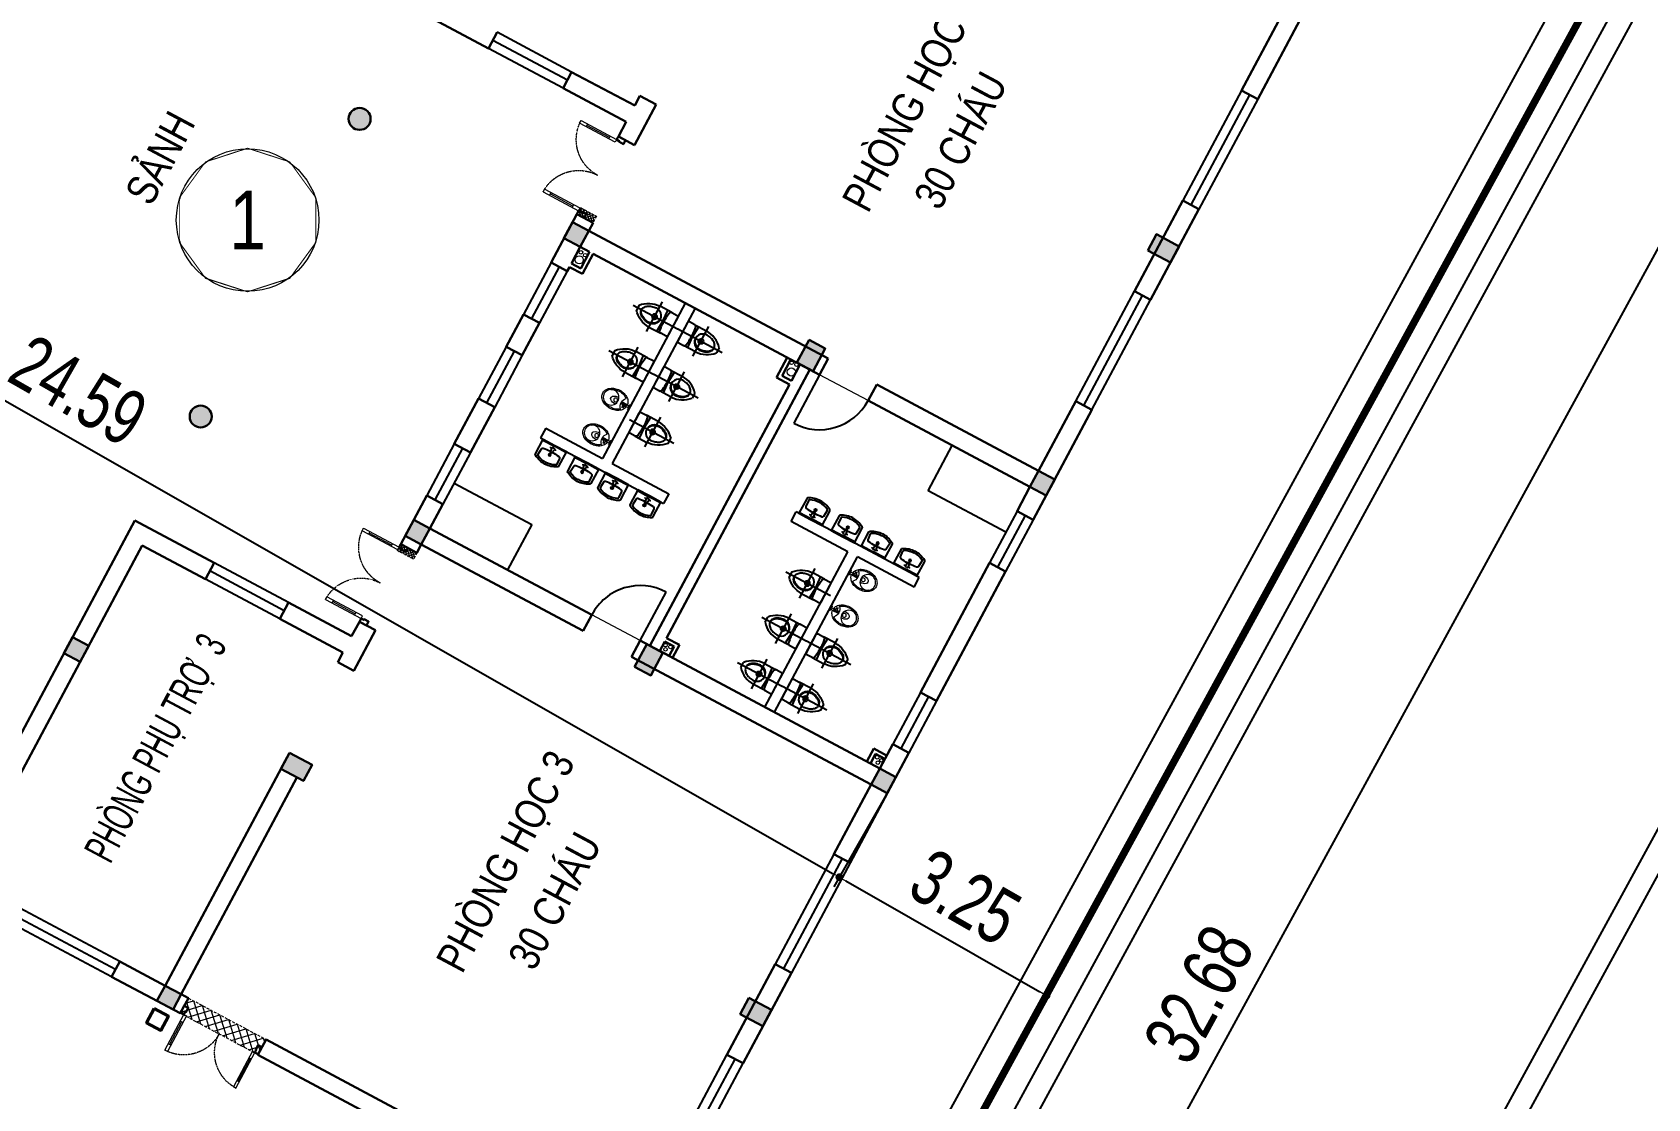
# Model space of a CAD drawing. Header units: millimetres. Extents: x -1055201 to -457681, y -323938 to 182808.
# Drawn here: x -748843 to -726824, y 110035 to 124575 of the extents above; entities that cross this region are included whole.
import ezdxf
from ezdxf.enums import TextEntityAlignment as Align
from ezdxf.xclip import XClip

# ---------------------------------------------------------------- set-up
doc = ezdxf.new("R2010")
doc.units = ezdxf.units.MM
doc.header["$LTSCALE"] = 5
doc.header["$XCLIPFRAME"] = 0
for name, pattern in [('CENTER', [2, 1.25, -0.25, 0.25, -0.25]), ('CENTER2', [28.575, 19.05, -3.175, 3.175, -3.175]), ('HIDDEN', [0.375, 0.25, -0.125]), ('HIDDEN2', [0.1875, 0.125, -0.0625])]:
    doc.linetypes.add(name, pattern=pattern)
doc.layers.get('0').update_dxf_attribs({"linetype": 'CENTER2'})
for name, color, linetype, lineweight in [('03', 252, 'Continuous', 30), ('BICO-9-NÉT CỬA', 9, 'Continuous', 25), ('cat1', 30, 'Continuous', 50), ('LC Dim', 8, 'Continuous', 18), ('LC Hatch', 252, 'Continuous', 9), ('LC ISO', 153, 'Continuous', 13), ('LC Net dam 1', 30, 'Continuous', 30), ('LC Net dam2', 6, 'Continuous', 40), ('LC Net khuat', 4, 'HIDDEN', 13), ('LC Net manh', 9, 'Continuous', 5), ('LC Net thay', 7, 'Continuous', 25), ('LC Text1', 3, 'Continuous', 20), ('LC Text2', 7, 'Continuous', 25), ('NOITHAT', 125, 'Continuous', 13), ('truc', 76, 'CENTER', 9)]:
    doc.layers.add(name, color=color, linetype=linetype, lineweight=lineweight)
for name, color, linetype in [('1-KYHIEU', 1, 'Continuous'), ('1-NETMANH', 250, 'Continuous'), ('BOVIA', 1, 'Continuous'), ('KYHIEU', 7, 'Continuous'), ('NHA', 2, 'Continuous'), ('TEXT', 42, 'Continuous'), ('Tuongxay', 11, 'Continuous')]:
    doc.layers.add(name, color=color, linetype=linetype)
doc.styles.add('General text 2', font='arial.ttf')
doc.styles.add('HOATBIF', font='hoatbif.shx', dxfattribs={"width": 0.75})
doc.styles.add('T2', font='VHARIAL.TTF', dxfattribs={"width": 0.8})
doc.styles.add('VnArialH', font='VHARIAL.TTF')
doc.linetypes.add('FENCELINE2', pattern='A,0.25,-0.1,[132,ltypeshp.shx,S=0.1,R=0,X=-0.1,Y=0],-0.1,1', length=1.45)
doc.dimstyles.new('Copy of 1-110', dxfattribs={"dimscale": 110, "dimtxt": 2.5, "dimasz": 0.35, "dimexe": 0.5, "dimexo": 0, "dimgap": 0.8, "dimtad": 1, "dimdec": 0, "dimzin": 0, "dimdsep": 46, "dimtxsty": 'HOATBIF', "dimblk1": 'DOT', "dimblk2": 'DOT', "dimsah": 1, "dimcen": -1, "dimdle": 1, "dimclrd": 256, "dimclre": 256, "dimclrt": 4, "dimadec": 3, "dimazin": 2, "dimtfac": 0.333333, "dimtdec": 0, "dimtix": 1, "dimtmove": 2, "dimatfit": 3, "dimldrblk": 'DOT', "dimfxl": 1, "dimtvp": 0.833333, "dimtolj": 1, "dimtzin": 0, "dimarcsym": 0})

# ---------------------------------------------------------------- blocks, each defined once
blk = doc.blocks.new('A$C442A5462')
for p, q in [((265, 143, -500), (283, 143, -500)), ((265, 114, -500), (265, 143, -500)), ((324, 114, -500), (265, 114, -500)), ((270, 114, -500), (270, 143, -500)), ((283, 133, -500), (287, 172, -500)), ((298, 172, -500), (287, 172, -500)), ((304, 133, -500), (298, 172, -500)), ((304, 143, -500), (324, 143, -500)), ((320, 143, -500), (320, 114, -500)), ((324, 143, -500), (324, 114, -500)), ((355, 139, -500), (324, 139, -500)), ((355, 117, -500), (324, 117, -500)), ((355, 108, -500), (355, 150, -500)), ((367, 162, -500), (369, 162, -500)), ((369, 96, -500), (367, 96, -500))]:
    blk.add_line(p, q)
at = {"elevation": -500}
for points in [[(332, 139, 0.088181), (321, 171, 0.106057), (284, 213, 0.085827), (232, 240, 0.075509), (167, 250, 0.075509), (101, 240, 0.085827), (49, 213, 0.106057), (12, 171, 0.126726), (0, 125, 0.126726), (12, 79, 0.106057), (49, 37, 0.085827), (101, 10, 0.075509), (167, 0, 0.075509)], [(282, 196, 0.017476), (275, 201, 0.085827), (228, 226, 0.075509), (167, 235, 0.075509), (105, 226, 0.072574), (65, 206, 0.039619)], [(65, 44, 0.072574), (105, 24, 0.075509), (167, 15, 0.075509)], [(167, 0, 0.075509), (232, 10, 0.085827), (284, 37, 0.106057), (321, 79, 0.106073), (333, 117, 0.126726)], [(167, 15, 0.075509), (228, 24, 0.085827), (275, 49, 0.017476), (282, 54, 0.126726)]]:
    blk.add_lwpolyline(points, format="xyb", dxfattribs=at)
for centre, radius in [((114, 125, -500), 95.1), ((178, 128, -500), 23.1)]:
    blk.add_circle(centre, radius)
for centre, radius, start, end in [((345, 125, -500), 95.1, 131.563, 228.437), ((141, 131, -500), 26.6, 129.8111, 184.9288), ((141, 126, -500), 26.6, 175.0712, 230.1889), ((189, 73, -500), 102, 86.446, 129.8111), ((189, 184, -500), 102, 230.1889, 275.818), ((294, 133, -500), 15.2, 136.8143, 43.1857), ((294, 133, -500), 10.6, 180, 0), ((367, 150, -500), 12.2, 90, 180), ((367, 108, -500), 12.2, 180, 270)]:
    blk.add_arc(centre, radius, start, end)
blk = doc.blocks.new('lavabo7')
for p, q in [((-265, 20), (0, 20)), ((-36, 80), (-14, 179)), ((-25, 62), (-36, 80)), ((-34, 216), (34, 216)), ((0, 62), (-25, 62)), ((-14, 179), (0, 179)), ((0, 182), (0, 250)), ((14, 179), (0, 179)), ((0, 62), (25, 62)), ((265, 20), (0, 20)), ((36, 80), (14, 179)), ((25, 62), (36, 80))]:
    blk.add_line(p, q)
blk.add_lwpolyline([(0, 0), (265, 0), (265, 335, 0.2674), (250, 361, 0.128929), (0, 430, 0.128929), (-250, 361, 0.2674), (-265, 335), (-265, 0)], format="xyb", close=True)
for points in [[(1, 390, 0.110412), (-200, 343, 0.310359), (-216, 313), (-206, 187, 0.356533), (-179, 159, 0.015229), (-21, 146)], [(21, 146, 0.015229), (179, 159, 0.356533), (206, 187), (216, 313, 0.310359), (200, 343, 0.110412), (-1, 390, 0.110412)]]:
    blk.add_lwpolyline(points, format="xyb")
at = {"const_width": 18}
for points in [[(-68, 79, -1), (-50, 79, -1)], [(68, 79, 1), (50, 79, 1)]]:
    blk.add_lwpolyline(points, format="xyb", close=True, dxfattribs=at)
for radius in [22.8, 12.8]:
    blk.add_circle((0, 216), radius)
blk = doc.blocks.new('mb-xibet3')
for p, q in [((185, 0), (-185, 0)), ((-210, -25), (-210, -134)), ((-210, -370), (-210, -134)), ((-210, -215), (0, -200)), ((-179, -169), (-118, -176)), ((0, -200), (210, -215)), ((118, -176), (179, -169)), ((210, -134), (210, -25)), ((210, -134), (210, -370)), ((50, -710), (-50, -710))]:
    blk.add_line(p, q)
blk.add_circle((0, -370), 45)
for centre, radius, start, end in [((-185, -25), 25, 90, 180), ((-175, -134), 35, 180, 263.211), ((0, -410), 150, 357.1299, 182.8701), ((15, -410), 150, 92.8613, 182.8701), ((0, 817), 1000, 263.211, 276.789), ((175, -134), 35, 276.789, 0), ((185, -25), 25, 0, 90), ((240, -366), 450, 180.5512, 229.851), ((194, -405), 345, 182.0821, 195.8931), ((99, -432), 245, 195.8931, 214.5044), ((209, -405), 345, 182.0821, 195.8931), ((114, -432), 245, 195.8931, 214.5044), ((38, -474), 172, 214.5044, 238.9274), ((53, -474), 172, 214.5044, 238.9274), ((10, -370), 45, 96.3794, 263.6206), ((-240, -366), 450, 310.149, 359.4488), ((-38, -474), 172, 301.0726, 325.4956), ((-99, -432), 245, 325.4956, 344.1069), ((-194, -405), 345, 344.1069, 357.9179), ((0, -537), 97.7, 238.9274, 270), ((15, -537), 97.7, 238.9274, 265.5985), ((0, -537), 97.7, 270, 301.0726)]:
    blk.add_arc(centre, radius, start, end)
at = {"layer": '1-NETMANH'}
for p, q in [((0, -802), (0, 95)), ((-300, -370), (300, -370))]:
    blk.add_line(p, q, dxfattribs=at)
blk = doc.blocks.new('*U84')
for p, q in [((-450, -90), (-450, -50)), ((-100, -70), (-450, -70)), ((-100, -90), (-100, -50)), ((-450, -1110), (-450, -1150)), ((-100, -1130), (-450, -1130)), ((-100, -1110), (-100, -1150))]:
    blk.add_line(p, q)
for points in [[(0, -50), (0, -90), (-550, -90), (-550, -50)], [(0, -1150), (0, -1110), (-550, -1110), (-550, -1150)]]:
    blk.add_lwpolyline(points, close=True)
at = {"linetype": 'HIDDEN2'}
for centre, start, end in [((0, -50), 180, 270), ((0, -1150), 90, 180)]:
    blk.add_arc(centre, 550, start, end, dxfattribs=at)
at = {"layer": '03'}
for points in [[(110, 0), (110, -60), (40, -60), (40, -50), (0, -50), (0, 0)], [(110, -1200), (110, -1140), (40, -1140), (40, -1150), (0, -1150), (0, -1200)]]:
    blk.add_lwpolyline(points, close=True, dxfattribs=at)
blk = doc.blocks.new('nhà cải tạo')
at = {"layer": 'LC Hatch'}
for points in [[(3850, -14050), (3600, -14050), (3600, -13800), (3850, -13800)], [(250, -17400), (15, -17400), (15, -17150), (250, -17150)], [(3850, -17150), (3600, -17150), (3600, -17500), (3850, -17500)], [(7450, -17400), (7200, -17400), (7200, -17150), (7450, -17150)], [(12050, -17400), (11800, -17400), (11800, -17150), (12050, -17150)], [(7100, -20750), (7100, -21000), (7450, -21000), (7450, -20750)], [(12150, -20750), (12150, -21000), (11800, -21000), (11800, -20750)], [(3850, -24250), (3600, -24250), (3600, -24600), (3850, -24600)], [(7450, -24600), (7200, -24600), (7200, -24350), (7450, -24350)], [(12050, -24600), (11800, -24600), (11800, -24350), (12050, -24350)], [(15400, -24250), (15650, -24250), (15650, -24600), (15400, -24600)]]:
    blk.add_hatch(color=256, dxfattribs=at).paths.add_polyline_path(points)
h = blk.add_hatch(color=256, dxfattribs=at)
edge = h.paths.add_edge_path()
edge.add_arc((7325, -13925), 150, 0, 360)
h = blk.add_hatch(color=256, dxfattribs=at)
edge = h.paths.add_edge_path()
edge.add_arc((11925, -13925), 150, 0, 360)
h = blk.add_hatch(dxfattribs=at)
h.set_pattern_fill('ANSI37', color=256, scale=10)
h.set_pattern_definition([(45, (473456.276, -63747.122), (-22.4506403, 22.4506403), []), (135, (473456.276, -63747.122), (-22.4506403, -22.4506403), [])])
h.paths.add_polyline_path([(6975, -17400), (7075, -17400), (7075, -17150), (6975, -17150)])
h = blk.add_hatch(dxfattribs=at)
h.set_pattern_fill('ANSI37', color=256, scale=10)
h.set_pattern_definition([(45, (478656.276, -63747.122), (-22.4506403, 22.4506403), []), (135, (478656.276, -63747.122), (-22.4506403, -22.4506403), [])])
h.paths.add_polyline_path([(12175, -17400), (12275, -17400), (12275, -17150), (12175, -17150)])
h = blk.add_hatch(dxfattribs=at)
h.set_pattern_fill('ANSI37', color=256, scale=30)
h.set_pattern_definition([(45, (472216.26, -12937.94), (-67.35192, 67.35192), []), (135, (472216.26, -12937.94), (-67.35192, -67.35192), [])])
h.paths.add_polyline_path([(250, -17510), (15, -17510), (15, -18710), (250, -18710)])
at = {"layer": '1-KYHIEU'}
for p, q in [((7450, -20650), (8200, -20650)), ((11800, -21100), (11050, -21100))]:
    blk.add_line(p, q, dxfattribs=at)
at = {"layer": 'BICO-9-NÉT CỬA'}
for p, q in [((15, -16450), (15, -14750)), ((125, -16450), (125, -14750)), ((250, -16450), (250, -14750)), ((5400, -16175), (5400, -15025)), ((5525, -16175), (5525, -15025)), ((5650, -16175), (5650, -15025)), ((13600, -16175), (13600, -15025)), ((13725, -16175), (13725, -15025)), ((13850, -16175), (13850, -15025)), ((8625, -17150), (7825, -17150)), ((10125, -17150), (9325, -17150)), ((11425, -17150), (10625, -17150)), ((8625, -17275), (7825, -17275)), ((10125, -17275), (9325, -17275)), ((11425, -17275), (10625, -17275)), ((8625, -17400), (7825, -17400)), ((10125, -17400), (9325, -17400)), ((11425, -17400), (10625, -17400)), ((1325, -24350), (3025, -24350)), ((6125, -24350), (4425, -24350)), ((8625, -24350), (7825, -24350)), ((11425, -24350), (10625, -24350)), ((13125, -24350), (14825, -24350)), ((17925, -24350), (16225, -24350)), ((1325, -24475), (3025, -24475)), ((1325, -24600), (3025, -24600)), ((6125, -24475), (4425, -24475)), ((6125, -24600), (4425, -24600)), ((8625, -24475), (7825, -24475)), ((8625, -24600), (7825, -24600)), ((11425, -24475), (10625, -24475)), ((11425, -24600), (10625, -24600)), ((13125, -24475), (14825, -24475)), ((13125, -24600), (14825, -24600)), ((17925, -24475), (16225, -24475)), ((17925, -24600), (16225, -24600))]:
    blk.add_line(p, q, dxfattribs=at)
for centre, start, end in [((7450, -20650), 0, 90), ((11800, -21100), 180, 270)]:
    blk.add_arc(centre, 750, start, end, dxfattribs=at)
at = {"layer": 'LC ISO'}
for p, q in [((7450, -20650), (7450, -19900)), ((11800, -21850), (11800, -21100))]:
    blk.add_line(p, q, dxfattribs=at)
for centre, radius in [((11639, -17472), 55), ((11734, -17513), 24), ((11740, -17443), 25), ((11651, -20742), 55), ((11763, -20687), 24), ((11773, -20757), 25), ((7506, -21009), 24), ((7558, -20982), 24), ((7568, -21052), 25), ((7506, -24291), 24), ((7558, -24318), 24), ((7568, -24248), 25)]:
    blk.add_circle(centre, radius, dxfattribs=at)
at = {"layer": 'LC Net dam 1'}
for p, q in [((5650, -13800), (15, -13800)), ((5650, -15025), (5650, -13800)), ((13600, -15025), (13600, -13800)), ((5400, -14050), (250, -14050)), ((3850, -14050), (3600, -14050)), ((3850, -14050), (3600, -14050)), ((5400, -15025), (5400, -14050)), ((5400, -15025), (5650, -15025)), ((13850, -15025), (13600, -15025)), ((5400, -17150), (5400, -16175)), ((5400, -16175), (5650, -16175)), ((5650, -17150), (5650, -16175)), ((13600, -17150), (13600, -16175)), ((13850, -16175), (13600, -16175)), ((13850, -17150), (13850, -16175)), ((15, -17510), (15, -16450)), ((15, -16450), (250, -16450)), ((250, -17150), (250, -16450)), ((3850, -17150), (250, -17150)), ((3850, -17150), (3600, -17150)), ((3850, -17150), (3600, -17150)), ((5400, -17150), (5250, -17150)), ((5250, -17150), (5250, -17400)), ((5875, -17150), (5650, -17150)), ((5875, -17150), (5875, -17400)), ((7825, -17150), (7075, -17150)), ((7075, -17400), (7075, -17150)), ((7825, -17400), (7825, -17150)), ((9325, -17150), (8625, -17150)), ((8625, -17400), (8625, -17150)), ((9325, -17400), (9325, -17150)), ((10625, -17150), (10125, -17150)), ((10125, -17400), (10125, -17150)), ((10625, -17400), (10625, -17150)), ((12175, -17150), (11425, -17150)), ((11425, -17400), (11425, -17150)), ((12175, -17400), (12175, -17150)), ((13600, -17150), (13375, -17150)), ((13375, -17150), (13375, -17400)), ((14000, -17150), (13850, -17150)), ((13850, -17150), (14000, -17150)), ((14000, -17150), (14000, -17400)), ((250, -17400), (15, -17400)), ((250, -17400), (15, -17400)), ((250, -17510), (15, -17510)), ((3600, -17400), (250, -17400)), ((250, -17510), (250, -17400)), ((5875, -17400), (5250, -17400)), ((7200, -17400), (7075, -17400)), ((7200, -19900), (7200, -17400)), ((7450, -17400), (7200, -17400)), ((7450, -17400), (7200, -17400)), ((7450, -19900), (7450, -17400)), ((7825, -17400), (7450, -17400)), ((9325, -17400), (8625, -17400)), ((10625, -17400), (10125, -17400)), ((11490, -17400), (11425, -17400)), ((11490, -17400), (11490, -17600)), ((11800, -17600), (11490, -17600)), ((11800, -17400), (11545, -17400)), ((11545, -17400), (11545, -17545)), ((11800, -17545), (11545, -17545)), ((11800, -17545), (11800, -17400)), ((12050, -17400), (11800, -17400)), ((12050, -17400), (11800, -17400)), ((11800, -21100), (11800, -17600)), ((12050, -17400), (12175, -17400)), ((12050, -21100), (12050, -17400)), ((13375, -17400), (14000, -17400)), ((15, -24600), (15, -18710)), ((250, -18710), (15, -18710)), ((250, -24350), (250, -18710)), ((7450, -19900), (7200, -19900)), ((7200, -24350), (7200, -20650)), ((7450, -20650), (7200, -20650)), ((7450, -24350), (7450, -20650)), ((11490, -20800), (11490, -20600)), ((11800, -20600), (11490, -20600)), ((11800, -20655), (11545, -20655)), ((11545, -20800), (11545, -20655)), ((7100, -20750), (7100, -21000)), ((7100, -20750), (7100, -21000)), ((11490, -20800), (7450, -20800)), ((11800, -20800), (11545, -20800)), ((12150, -20750), (12150, -21000)), ((12150, -20750), (12150, -21000)), ((7450, -20950), (7450, -21095)), ((7595, -20950), (7450, -20950)), ((7595, -21095), (7450, -21095)), ((7595, -20950), (7595, -21095)), ((7650, -20950), (7650, -21150)), ((11800, -20950), (7650, -20950)), ((11800, -21100), (12050, -21100)), ((7650, -21150), (7450, -21150)), ((11800, -24350), (11800, -21850)), ((11800, -21850), (12050, -21850)), ((12050, -24350), (12050, -21850)), ((7650, -24150), (7450, -24150)), ((7450, -24205), (7450, -24350)), ((7595, -24205), (7450, -24205)), ((7595, -24350), (7595, -24205)), ((7650, -24350), (7650, -24150)), ((4425, -24350), (3025, -24350)), ((3025, -24350), (3025, -24600)), ((3850, -24250), (3600, -24250)), ((3850, -24250), (3600, -24250)), ((4425, -24350), (4425, -24600)), ((7200, -24350), (6125, -24350)), ((6125, -24350), (6125, -24600)), ((7825, -24350), (7450, -24350)), ((7450, -24350), (7595, -24350)), ((7825, -24350), (7825, -24600)), ((10625, -24350), (8625, -24350)), ((8625, -24350), (8625, -24600)), ((10625, -24350), (10625, -24600)), ((11800, -24350), (11425, -24350)), ((11425, -24350), (11425, -24600)), ((12050, -24350), (13125, -24350)), ((13125, -24350), (13125, -24600)), ((14825, -24350), (16225, -24350)), ((14825, -24350), (14825, -24600)), ((15400, -24250), (15650, -24250)), ((15400, -24250), (15650, -24250)), ((16225, -24350), (16225, -24600)), ((17925, -24350), (19000, -24350)), ((17925, -24350), (17925, -24600)), ((4425, -24600), (3025, -24600)), ((7825, -24600), (6125, -24600)), ((7450, -24600), (7200, -24600)), ((7450, -24600), (7200, -24600)), ((10625, -24600), (8625, -24600)), ((13125, -24600), (11425, -24600)), ((12050, -24600), (11800, -24600)), ((12050, -24600), (11800, -24600)), ((16225, -24600), (14825, -24600)), ((19235, -24600), (17925, -24600))]:
    blk.add_line(p, q, dxfattribs=at)
for points in [[(3850, -14050), (3600, -14050), (3600, -13800), (3850, -13800)], [(250, -17400), (15, -17400), (15, -17150), (250, -17150)], [(3850, -17150), (3600, -17150), (3600, -17500), (3850, -17500)], [(7450, -17400), (7200, -17400), (7200, -17150), (7450, -17150)], [(12050, -17400), (11800, -17400), (11800, -17150), (12050, -17150)], [(7100, -20750), (7100, -21000), (7450, -21000), (7450, -20750)], [(12150, -20750), (12150, -21000), (11800, -21000), (11800, -20750)], [(3850, -24250), (3600, -24250), (3600, -24600), (3850, -24600)], [(7450, -24600), (7200, -24600), (7200, -24350), (7450, -24350)], [(12050, -24600), (11800, -24600), (11800, -24350), (12050, -24350)], [(15400, -24250), (15650, -24250), (15650, -24600), (15400, -24600)]]:
    blk.add_lwpolyline(points, close=True, dxfattribs=at)
for centre in [(7325, -13925), (11925, -13925)]:
    blk.add_circle(centre, 150, dxfattribs=at)
at = {"layer": 'LC Net dam2'}
blk.add_lwpolyline([(-95, -17165), (-315, -17165), (-315, -17385), (-95, -17385)], close=True, dxfattribs=at)
at = {"layer": 'LC Net khuat', "ltscale": 30}
for points in [[(6975, -17150), (7075, -17150), (7075, -17400), (6975, -17400)], [(12175, -17150), (12275, -17150), (12275, -17400), (12175, -17400)], [(15, -17510), (250, -17510), (250, -18710), (15, -18710)]]:
    blk.add_lwpolyline(points, close=True, dxfattribs=at)
at = {"layer": 'LC Net thay'}
for p, q in [((8150, -17400), (8150, -18600)), ((9250, -18150), (9250, -20050)), ((9400, -18150), (9250, -18150)), ((9400, -18150), (9400, -19025)), ((8150, -18600), (7450, -18600)), ((11800, -19025), (9400, -19025)), ((9400, -19175), (9400, -20050)), ((11800, -19175), (9400, -19175)), ((9400, -20050), (9250, -20050)), ((9850, -22575), (9850, -21700)), ((9850, -21700), (10000, -21700)), ((10000, -23600), (10000, -21700)), ((7450, -22575), (9850, -22575)), ((7450, -22725), (9850, -22725)), ((9850, -23600), (9850, -22725)), ((11100, -23150), (11800, -23150)), ((11100, -24350), (11100, -23150)), ((9850, -23600), (10000, -23600))]:
    blk.add_line(p, q, dxfattribs=at)
at = {"layer": 'LC ISO', "ltscale": 2, "xscale": -1}
for p, rotation in [((5875, -17150), 90), ((12175, -17150), 90), ((22, -18710), 180)]:
    blk.add_blockref('*U84', p, dxfattribs=dict(at, rotation=rotation))
at = {"layer": 'NOITHAT', "xscale": -1.125, "yscale": 1.125, "zscale": 1.125}
for p, rotation in [((9781, -18609, 562), 90), ((10331, -18609, 562), 90), ((8919, -23141, 562), 270), ((9469, -23141, 562), 270)]:
    blk.add_blockref('A$C442A5462', p, dxfattribs=dict(at, rotation=rotation))
at = {"layer": 'TEXT'}
for name, p, xscale, yscale, zscale, rotation in [('lavabo7', (9250, -18369), -0.673200000077486, 0.6731999999901745, 0.6732000000000001, 90), ('mb-xibet3', (10739, -19025), -0.76499999997759, 0.76499999997759, 0.7650000000000001, 180), ('mb-xibet3', (11439, -19025), -0.76499999997759, 0.76499999997759, 0.7650000000000001, 180), ('lavabo7', (9250, -18869), -0.673200000077486, 0.6731999999901745, 0.6732000000000001, 90), ('lavabo7', (9250, -19331), 0.673200000077486, 0.673200000077486, 0.673200000077486, 89.99999999999999), ('lavabo7', (9250, -19831), 0.673200000077486, 0.673200000077486, 0.673200000077486, 89.99999999999999), ('lavabo7', (10000, -21919), 0.673200000077486, 0.673200000077486, 0.673200000077486, 270), ('mb-xibet3', (7811, -22575), 0.76499999997759, 0.76499999997759, 0.76499999997759, 180), ('mb-xibet3', (8511, -22575), 0.76499999997759, 0.76499999997759, 0.76499999997759, 180), ('mb-xibet3', (9211, -22575), -0.76499999997759, 0.76499999997759, 0.7650000000000001, 180), ('lavabo7', (10000, -22419), 0.673200000077486, 0.673200000077486, 0.673200000077486, 270), ('lavabo7', (10000, -22881), -0.673200000077486, 0.6731999999901745, 0.6732000000000001, 270), ('lavabo7', (10000, -23381), -0.673200000077486, 0.6731999999901745, 0.6732000000000001, 270)]:
    blk.add_blockref(name, p, dxfattribs=dict(at, xscale=xscale, yscale=yscale, zscale=zscale, rotation=rotation))
at = {"layer": 'TEXT', "yscale": 0.76499999997759}
for p, xscale, zscale in [((10039, -19175), -0.76499999997759, 0.7650000000000001), ((10739, -19175), 0.76499999997759, 0.76499999997759), ((11439, -19175), 0.76499999997759, 0.76499999997759), ((7811, -22725), -0.76499999997759, 0.7650000000000001), ((8511, -22725), -0.76499999997759, 0.7650000000000001)]:
    blk.add_blockref('mb-xibet3', p, dxfattribs=dict(at, xscale=xscale, zscale=zscale))
at = {"layer": 'LC Text2', "style": 'T2'}
for s, height, width, p in [('s¶nh', 420.5, 0.8, (10177, -11986)), ('phßng phô trî  3', 420.49, 0.6, (3049, -15715)), ('phßng häc 3', 420.49, 0.8, (3931, -20653)), ('phßng häc 4', 420.49, 0.8, (15685, -20653)), ('30 ch¸u', 420.5, 0.8, (3772, -21500)), ('30 ch¸u', 420.5, 0.8, (15525, -21500))]:
    blk.add_text(s, height=height, dxfattribs=dict(at, width=width)).set_placement(p, align=Align.CENTER)
blk = doc.blocks.new('Nen ht')
at = {"layer": 'BOVIA', "color": 250, "flags": 128}
for points, elevation in [([(7790, -11952), (7682, -13283), (8027, -15024), (8829, -16396), (16742, -20707), (17944, -21012), (18904, -20764), (19402, -20486), (20715, -18436), (36017, 9670), (35779, 10263)], -18), ([(8089, -11976), (7985, -13266), (8312, -14916), (9046, -16173), (16852, -20425), (17944, -20702), (18791, -20483), (19190, -20261), (20456, -18283), (35686, 9690), (35500, 10151)], -2370), ([(35186, -30888), (24583, -25048), (24289, -24441), (24246, -23564), (40585, 6382), (41672, 6665), (42858, 6663), (46462, 4869)], -228), ([(35331, -30625), (24811, -24832), (24586, -24365), (24550, -23634), (40786, 6125), (41710, 6365), (42787, 6364), (46328, 4601)], -2370)]:
    blk.add_lwpolyline(points, dxfattribs=dict(at, elevation=elevation))
at = {"layer": 'Tuongxay', "color": 250}
for points, elevation in [([(35289, 10523), (20089, -17310), (8434, -11762)], -2370), ([(35640, 10331), (20259, -17834), (8262, -12123)], -205)]:
    blk.add_lwpolyline(points, dxfattribs=dict(at, elevation=elevation))
at = {"layer": 'KYHIEU', "color": 250, "lineweight": 0, "style": 'VnArialH', "width": 0.6}
for tag, p in [('DC-02', (-46804, -9650, -10682)), ('2.478', (-46804, -10928, -10682))]:
    blk.add_attdef(tag, text='', height=756, dxfattribs=at).set_placement(p, align=Align.CENTER)
blk = doc.blocks.new('*U72')
at = {"layer": 'Defpoints'}
blk.add_lwpolyline([(0, 4.25), (-2.498, 3.438), (-4.042, 1.313), (-4.042, -1.313), (-2.498, -3.438), (0, -4.25), (2.498, -3.438), (4.042, -1.313), (4.042, 1.313), (2.498, 3.438)], close=True, dxfattribs=at)
at = {"layer": 'LC Text1', "style": 'General text 2', "width": 0.8, "flags": 8}
blk.add_attdef('SYMBOL', text='', height=3.5, dxfattribs=at).set_placement((0, 0), align=Align.MIDDLE_CENTER)
blk.add_wipeout([(0, 4.25), (-2.498, 3.438), (-4.042, 1.313), (-4.042, -1.313), (-2.498, -3.438), (0, -4.25), (2.498, -3.438), (4.042, -1.313), (4.042, 1.313), (2.498, 3.438)]).dxf.layer = 'LC Net manh'
at = {"layer": 'LC ISO'}
blk.add_circle((0, 0), 4.25, dxfattribs=at)
blk = doc.blocks.new('DOT')
at = {"color": 0, "linetype": 'ByBlock'}
blk.add_line((-0.5, 0), (-1, 0), dxfattribs=at)
at = {"color": 0, "linetype": 'ByBlock', "const_width": 0.5}
blk.add_lwpolyline([(-0.25, 0, 1), (0.25, 0, 1)], format="xyb", close=True, dxfattribs=at)
blk = doc.blocks.new('*D94')
at = {"layer": 'Defpoints', "color": 0, "transparency": 16777216}
for p in [(-726702, 126672, 37), (-724566, 125504), (-742372, 97992)]:
    blk.add_point(p, dxfattribs=at)
at = {"layer": 'LC Dim', "lineweight": -2, "transparency": 16777216}
for p, q in [((-726702, 126672), (-724434, 125433)), ((-740186, 96917), (-724616, 125412)), ((-742372, 97992), (-740105, 96753))]:
    blk.add_line(p, q, dxfattribs=at)
at = {"layer": 'LC Dim', "lineweight": -2, "transparency": 16777216, "xscale": 105, "yscale": 105, "zscale": 105}
for p, rotation in [((-724566, 125504), 61.34759104070087), ((-740236, 96825), 241.3475910407009)]:
    blk.add_blockref('DOT', p, dxfattribs=dict(at, rotation=rotation))
at = {"layer": 'LC Dim', "color": 4, "transparency": 16777216, "insert": (-732941, 111460), "char_height": 750, "attachment_point": 5, "rotation": 61.3476, "style": 'HOATBIF'}
blk.add_mtext('\\A1;32.68', dxfattribs=at)
blk = doc.blocks.new('_Dot')
at = {"color": 0, "linetype": 'ByBlock', "lineweight": -2}
blk.add_line((-0.5, 0), (-1, 0), dxfattribs=at)
at = {"color": 0, "linetype": 'ByBlock', "const_width": 0.5}
blk.add_lwpolyline([(-0.25, 0, 1), (0.25, 0, 1)], format="xyb", close=True, dxfattribs=at)
blk = doc.blocks.new('*D102')
at = {"layer": 'Defpoints', "color": 0, "transparency": 16777216}
for p in [(-745774, 132671), (-745588, 132565), (-754889, 115252)]:
    blk.add_point(p, dxfattribs=at)
at = {"layer": 'LC Dim', "lineweight": -2, "transparency": 16777216}
for p, q in [((-745774, 132671), (-745458, 132491)), ((-755283, 115597), (-745640, 132474)), ((-754889, 115252), (-755465, 115581))]:
    blk.add_line(p, q, dxfattribs=at)
at = {"layer": 'LC Dim', "lineweight": -2, "transparency": 16777216, "xscale": 105, "yscale": 105, "zscale": 105}
for p, rotation in [((-745588, 132565), 60.25926350818931), ((-755335, 115506), 240.2592635081893)]:
    blk.add_blockref('DOT', p, dxfattribs=dict(at, rotation=rotation))
at = {"layer": 'LC Dim', "color": 4, "transparency": 16777216, "insert": (-750995, 124341), "char_height": 750, "attachment_point": 5, "rotation": 60.2593, "style": 'HOATBIF', "bg_fill": 3, "box_fill_scale": 1.1, "bg_fill_color": 256, "bg_fill_true_color": 13158600, "bg_fill_transparency": 0}
blk.add_mtext('\\A1;19.65', dxfattribs=at)
blk = doc.blocks.new('*D109')
at = {"layer": 'Defpoints', "color": 0, "transparency": 16777216}
for p in [(-758834, 125891), (-737189, 114200), (-737843, 113055)]:
    blk.add_point(p, dxfattribs=at)
at = {"layer": 'LC Dim', "lineweight": -2, "transparency": 16777216}
for p, q in [((-758834, 125891), (-759272, 125125)), ((-759106, 125203), (-737934, 113107)), ((-737189, 114200), (-737918, 112924))]:
    blk.add_line(p, q, dxfattribs=at)
at = {"layer": 'LC Dim', "lineweight": -2, "transparency": 16777216, "xscale": 105, "yscale": 105, "zscale": 105}
for p, rotation in [((-759197, 125255), 150.2592635081893), ((-737843, 113055), 330.2592635081893)]:
    blk.add_blockref('DOT', p, dxfattribs=dict(at, rotation=rotation))
at = {"layer": 'LC Dim', "color": 4, "transparency": 16777216, "insert": (-748215, 119689), "char_height": 750, "attachment_point": 5, "rotation": 330.2593, "style": 'HOATBIF', "bg_fill": 3, "box_fill_scale": 1.1, "bg_fill_color": 256, "bg_fill_true_color": 13158600, "bg_fill_transparency": 0}
blk.add_mtext('\\A1;24.59', dxfattribs=at)
blk = doc.blocks.new('*D110')
at = {"layer": 'Defpoints', "color": 0, "transparency": 16777216}
for p in [(-737189, 114200), (-735018, 111440), (-735254, 111028, 2166)]:
    blk.add_point(p, dxfattribs=at)
at = {"layer": 'LC Dim', "lineweight": -2, "transparency": 16777216}
for p, q in [((-737189, 114200), (-737918, 112924)), ((-737752, 113003), (-735109, 111493)), ((-735254, 111028), (-734943, 111571))]:
    blk.add_line(p, q, dxfattribs=at)
at = {"layer": 'LC Dim', "lineweight": -2, "transparency": 16777216, "xscale": 105, "yscale": 105, "zscale": 105}
for p, rotation in [((-737843, 113055), 150.2592635081893), ((-735018, 111440), 330.2592635081893)]:
    blk.add_blockref('DOT', p, dxfattribs=dict(at, rotation=rotation))
at = {"layer": 'LC Dim', "color": 4, "transparency": 16777216, "insert": (-736125, 112782), "char_height": 750, "attachment_point": 5, "rotation": 330.2593, "style": 'HOATBIF', "bg_fill": 3, "box_fill_scale": 1.1, "bg_fill_color": 256, "bg_fill_true_color": 13158600, "bg_fill_transparency": 0}
blk.add_mtext('\\A1;3.25', dxfattribs=at)

msp = doc.modelspace()

# ---------------------------------------------------------------- linework, layer by layer
at = {"layer": 'cat1', "color": 202, "linetype": 'FENCELINE2', "ltscale": 200, "const_width": 100, "elevation": 37.298}
msp.add_lwpolyline([(-726701.848, 126671.673), (-742372.422, 97992.256), (-754880.292, 103929.714)], dxfattribs=at)

# ---------------------------------------------------------------- block references
at = {"layer": 'NHA'}
ref = msp.add_blockref('Nen ht', (-762631.616, 115826.356, 41.497), dxfattribs=at)
XClip(ref).set_block_clipping_path([(-36969.0091810265, -21518.5280143177), (72831.0680443905, 66381.4719856854)])
at = {"layer": 'truc', "rotation": 61.91647995739579}
msp.add_blockref('nhà cải tạo', (-762281.89, 119428.657, -2329), dxfattribs=at)

# ---------------------------------------------------------------- dimensions: what is measured, and where the dimension line sits
at = {"layer": 'LC Dim'}
dim = msp.add_aligned_dim(p1=(-742372.422, 97992.256), p2=(-726701.848, 126671.673, 37.298), distance=-2434.301, dimstyle='Copy of 1-110', override={"dimscale": 300, "dimdec": 2, "dimlfac": 0.001}, dxfattribs=at)
dim.commit()
dim.dimension.update_dxf_attribs({"geometry": '*D94', "text_midpoint": (-732940.616, 111459.619)})

# ---------------------------------------------------------------- next in the draw order: block references
at = {"layer": 'LC Net manh'}
ref = msp.add_blockref('*U72', (-745908.258, 122015.179, -2329), dxfattribs=dict(at, xscale=228.7058764209121, yscale=228.7058764209121, zscale=228.7058764209121))
ref.add_attrib('SYMBOL', '1', dxfattribs={"layer": 'LC Text1', "height": 800.471, "style": 'General text 2', "width": 0.8}).set_placement((-745908.258, 122015.179, -2329), align=Align.MIDDLE_CENTER)

# ---------------------------------------------------------------- next in the draw order: dimensions: what is measured, and where the dimension line sits
at = {"layer": 'LC Dim'}
dim = msp.add_linear_dim(base=(-745588.182, 132565.477, -2329), p1=(-754889.437, 115251.829, -2329), p2=(-745773.694, 132671.467, -2329), angle=60.2592635, dimstyle='Copy of 1-110', override={"dimscale": 300, "dimdec": 2, "dimlfac": 0.001, "dimtfill": 1}, dxfattribs=at)
dim.commit()
dim.dimension.update_dxf_attribs({"geometry": '*D102', "text_midpoint": (-750995.429, 124340.935, -2329)})

# ---------------------------------------------------------------- next in the draw order: dimensions: what is measured, and where the dimension line sits
dim = msp.add_linear_dim(base=(-737843.295, 113054.7, -2329), p1=(-758833.587, 125891.228, -2329), p2=(-737188.779, 114200.295, -2329), angle=330.2592635, dimstyle='Copy of 1-110', override={"dimscale": 300, "dimdec": 2, "dimlfac": 0.001, "dimtfill": 1}, dxfattribs=at)
dim.commit()
dim.dimension.update_dxf_attribs({"geometry": '*D109', "text_midpoint": (-748215.142, 119688.773, -2329)})

# ---------------------------------------------------------------- next in the draw order: dimensions: what is measured, and where the dimension line sits
dim = msp.add_linear_dim(base=(-735017.878, 111440.448, -2329), p1=(-737188.779, 114200.295, -2329), p2=(-735253.557, 111027.941, -163.258), angle=330.2592635, dimstyle='Copy of 1-110', override={"dimscale": 300, "dimdec": 2, "dimlfac": 0.001, "dimtfill": 1}, dxfattribs=at)
dim.commit()
dim.dimension.update_dxf_attribs({"geometry": '*D110', "text_midpoint": (-736125.5, 112781.566, -2329)})

doc.saveas('drawing.dxf')
